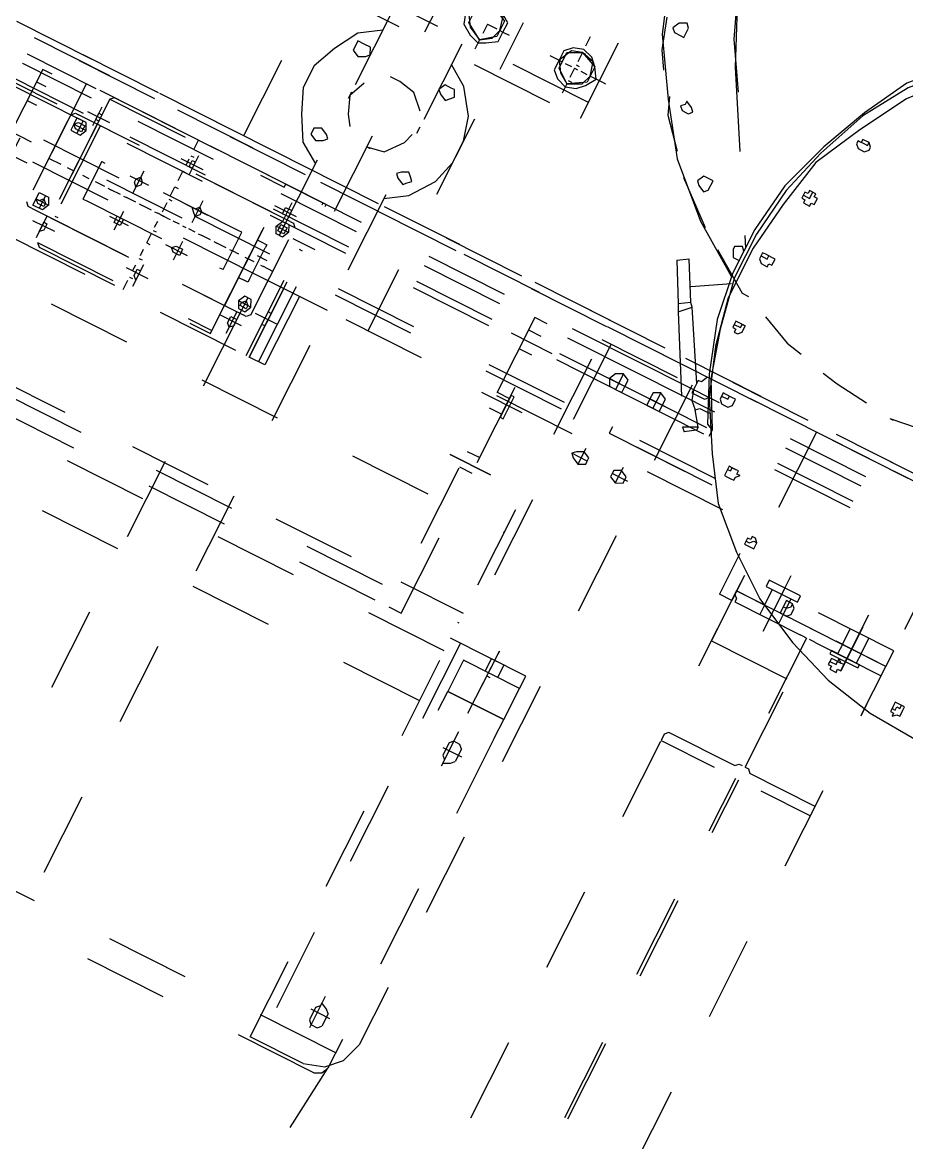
# Model space of a CAD drawing. Header units: metres. Extents: x 0 to 547597, y 0 to 1844684.
# Drawn here: x 543434.909 to 543435.957, y 1844540.549 to 1844541.877 of the extents above; entities that cross this region are included whole.
import ezdxf

# ---------------------------------------------------------------- set-up
doc = ezdxf.new("R2010")
doc.units = ezdxf.units.M
doc.linetypes.add('DASHED', pattern=[0.75, 0.5, -0.25])
doc.layers.add('5_Thep', color=4, linetype='Continuous')
doc.layers.add('TB220kVtuonglai', color=8, linetype='DASHED')

# ---------------------------------------------------------------- blocks, each defined once
blk = doc.blocks.new('MBA220-MB')
at = {"color": 1}
for points in [[(1888.8, 227.3), (1959, 252.1), (2025.1, 293.4), (2083, 334.8), (2136.7, 392.6), (2178.1, 454.6)], [(1764.8, 686.1), (1802, 632.3), (1847.4, 586.9), (1897, 545.5), (1954.9, 512.5), (2012.7, 483.6), (2074.7, 471.2), (2136.7, 462.9), (2202.9, 462.9), (2260.7, 475.3), (2318.6, 496), (2376.4, 529), (2426, 562.1), (2467.4, 607.5), (2504.6, 657.1), (2533.5, 715), (2554.2, 772.9), (2566.6, 834.9), (2570.7, 901), (2562.4, 967.1)], [(2297.9, -950.6), (2297.9, 950.6), (2289.7, 950.6), (2289.7, -950.6), (2297.9, -950.6)], [(2550, 855.5), (2554.2, 855.5), (2554.2, 859.7), (2558.3, 859.7), (2554.2, 863.8), (2554.2, 867.9), (2550, 867.9), (2550, 867.9), (2545.9, 867.9), (2545.9, 867.9), (2541.8, 867.9), (2541.8, 855.5), (2545.9, 855.5), (2550, 855.5)], [(2550, 855.5), (2550, 859.7), (2545.9, 859.7), (2545.9, 863.8), (2541.8, 863.8)], [(2550, 855.5), (2550, 859.7), (2545.9, 859.7), (2545.9, 863.8), (2541.8, 863.8)], [(2289.7, 702.6), (2289.7, 830.7)], [(2297.9, 830.7), (2297.9, 702.6)], [(2359.9, 826.6), (2574.8, 826.6)], [(2508.7, 628.2), (2508.7, 826.6), (2488, 826.6), (2488, 628.2), (2508.7, 628.2)], [(5773.7, 628.2), (5773.7, 826.6), (2508.7, 826.6), (2508.7, 628.2), (5773.7, 628.2)], [(2521.1, 739.8), (2521.1, 826.6), (2517, 826.6), (2508.7, 826.6), (2508.7, 760.5)], [(2574.8, 628.2), (2574.8, 826.6)], [(2707.1, 826.6), (2694.7, 826.6), (2694.7, 739.8)], [(2707.1, 760.5), (2707.1, 826.6)], [(2525.2, 760.5), (2525.2, 797.7), (2521.1, 797.7), (2521.1, 760.5), (2525.2, 760.5)], [(2508.7, 793.5), (2488, 793.5)], [(2508.7, 793.5), (2521.1, 793.5)], [(2529.4, 781.1), (2463.2, 781.1)], [(2479.8, 781.1), (2537.6, 781.1)], [(2537.6, 764.6), (2537.6, 768.7), (2541.8, 768.7), (2541.8, 777), (2537.6, 777), (2537.6, 781.1), (2529.4, 781.1), (2529.4, 777), (2525.2, 772.9), (2525.2, 772.9), (2529.4, 772.9), (2529.4, 768.7), (2529.4, 764.6), (2537.6, 764.6)], [(2533.5, 764.6), (2533.5, 772.9), (2529.4, 772.9), (2529.4, 772.9), (2529.4, 772.9), (2529.4, 777)], [(2533.5, 764.6), (2533.5, 772.9), (2529.4, 772.9), (2529.4, 772.9), (2529.4, 772.9), (2529.4, 777)], [(2244.2, 698.5), (2235.9, 760.5)], [(2508.7, 768.7), (2488, 768.7)], [(2508.7, 768.7), (2521.1, 768.7)], [(2318.6, 603.4), (2318.6, 731.5)], [(2331, 603.4), (2331, 731.5)], [(2351.6, 603.4), (2351.6, 731.5)], [(2359.9, 603.4), (2359.9, 731.5)], [(2521.1, 739.8), (2521.1, 735.7), (2521.1, 731.5)], [(2690.5, 731.5), (2521.1, 731.5)], [(2690.5, 731.5), (2690.5, 735.7), (2694.7, 739.8)], [(2777.3, 731.5), (2707.1, 731.5)], [(2967.5, 731.5), (2843.5, 731.5)], [(3157.6, 731.5), (3033.6, 731.5)], [(2508.7, 698.5), (2508.7, 628.2), (2512.8, 628.2), (2517, 632.3), (2521.1, 632.3), (2521.1, 719.1)], [(2521.1, 727.4), (2521.1, 723.3), (2521.1, 719.1)], [(2521.1, 727.4), (2690.5, 727.4)], [(2694.7, 719.1), (2690.5, 723.3), (2690.5, 727.4)], [(2694.7, 719.1), (2694.7, 632.3), (2698.8, 628.2), (2707.1, 628.2), (2707.1, 698.5)], [(2777.3, 727.4), (2707.1, 727.4)], [(2967.5, 727.4), (2843.5, 727.4)], [(3157.6, 727.4), (3033.6, 727.4)], [(2244.2, 698.5), (2244.2, 702.6)], [(2297.9, 698.5), (2297.9, 628.2)], [(2488, 657.1), (2488, 698.5), (2479.8, 698.5), (2479.8, 657.1), (2488, 657.1)], [(2504.6, 686.1), (2508.7, 686.1), (2508.7, 694.3), (2504.6, 698.5), (2500.4, 698.5), (2500.4, 698.5), (2500.4, 698.5), (2496.3, 698.5), (2492.2, 694.3), (2492.2, 686.1), (2496.3, 686.1), (2496.3, 686.1), (2504.6, 686.1)], [(2500.4, 686.1), (2500.4, 690.2), (2496.3, 694.3), (2492.2, 694.3)], [(2500.4, 686.1), (2500.4, 690.2), (2496.3, 694.3), (2492.2, 694.3)], [(1748.2, 677.8), (1785.4, 624.1), (1830.9, 582.7), (1880.5, 537.3), (1934.2, 508.4), (1992.1, 483.6), (2054.1, 462.9), (2116.1, 454.6), (2173.9, 454.6), (2231.8, 462.9), (2293.8, 483.6), (2347.5, 508.4), (2351.6, 516.6)], [(1756.5, 681.9), (1793.7, 632.3), (1839.2, 582.7), (1884.6, 541.4), (1938.4, 508.4), (2000.3, 483.6), (2058.2, 467), (2120.2, 458.8), (2178.1, 458.8), (2240.1, 471.2), (2297.9, 487.7), (2351.6, 516.6)], [(1756.5, 681.9), (1793.7, 632.3), (1839.2, 582.7), (1884.6, 541.4), (1938.4, 508.4), (2000.3, 483.6), (2058.2, 467), (2120.2, 458.8), (2178.1, 458.8), (2240.1, 471.2), (2297.9, 487.7), (2351.6, 516.6)], [(2529.4, 677.8), (2463.2, 677.8)], [(2479.8, 677.8), (2537.6, 677.8)], [(2508.7, 690.2), (2488, 690.2)], [(2508.7, 690.2), (2521.1, 690.2)], [(2231.8, 603.4), (2235.9, 624.1), (2240.1, 665.4)], [(2508.7, 665.4), (2488, 665.4)], [(2508.7, 665.4), (2521.1, 665.4)], [(2289.7, 512.5), (2289.7, 640.6)], [(2297.9, 640.6), (2297.9, 512.5)], [(2297.9, 628.2), (2574.8, 628.2)], [(2488, 628.2), (2521.1, 628.2), (2521.1, 611.7)], [(2455, 611.7), (2455, 611.7), (2455, 624.1), (2455, 624.1), (2446.7, 624.1), (2446.7, 624.1), (2442.6, 619.9), (2442.6, 615.8), (2446.7, 615.8), (2446.7, 611.7), (2446.7, 611.7), (2446.7, 611.7), (2455, 611.7), (2455, 611.7)], [(2450.8, 611.7), (2450.8, 615.8), (2446.7, 619.9), (2446.7, 624.1)], [(2450.8, 611.7), (2450.8, 615.8), (2446.7, 619.9), (2446.7, 624.1)], [(2467.4, 611.7), (2521.1, 611.7)], [(2202.9, 512.5), (2219.4, 549.7), (2223.5, 570.3)], [(2393, 553.8), (2393, 557.9), (2393, 557.9), (2393, 562.1), (2393, 562.1), (2393, 566.2), (2388.8, 566.2), (2384.7, 570.3), (2384.7, 566.2), (2380.6, 566.2), (2380.6, 562.1), (2380.6, 557.9), (2380.6, 553.8), (2393, 553.8)], [(2384.7, 553.8), (2384.7, 557.9), (2380.6, 557.9), (2380.6, 562.1), (2380.6, 562.1)], [(2384.7, 553.8), (2384.7, 557.9), (2380.6, 557.9), (2380.6, 562.1), (2380.6, 562.1)], [(2430.2, 570.3), (2430.2, 45.5)], [(2401.2, 409.2), (2409.5, 409.2), (2409.5, 549.7)], [(2401.2, 545.5), (2401.2, 45.5)], [(2409.5, 45.5), (2409.5, 549.7)], [(2409.5, 45.5), (2409.5, 549.7)], [(1971.4, 516.6), (1975.5, 520.8), (1975.5, 529), (1971.4, 533.2), (1967.3, 533.2), (1963.2, 529), (1963.2, 520.8), (1967.3, 520.8), (1967.3, 516.6), (1971.4, 516.6)], [(2318.6, 409.2), (2318.6, 541.4)], [(2331, 409.2), (2331, 541.4)], [(2351.6, 409.2), (2351.6, 541.4)], [(2359.9, 409.2), (2359.9, 541.4)], [(1967.3, 516.6), (1967.3, 524.9), (1967.3, 529), (1963.2, 529)], [(1967.3, 516.6), (1967.3, 524.9), (1967.3, 529), (1963.2, 529)], [(2314.5, 508.4), (2318.6, 512.5), (2318.6, 516.6), (2318.6, 516.6), (2318.6, 516.6), (2318.6, 516.6), (2318.6, 520.8), (2314.5, 524.9), (2306.2, 524.9), (2306.2, 520.8), (2306.2, 512.5), (2306.2, 508.4), (2314.5, 508.4)], [(2310.3, 508.4), (2310.3, 516.6), (2306.2, 516.6), (2306.2, 516.6)], [(2310.3, 508.4), (2310.3, 516.6), (2306.2, 516.6), (2306.2, 516.6)], [(2351.6, 516.6), (2359.9, 516.6)], [(2058.2, 487.7), (2058.2, 491.8), (2062.3, 491.8), (2062.3, 500.1), (2058.2, 500.1), (2058.2, 504.2), (2049.9, 504.2), (2049.9, 500.1), (2045.8, 500.1), (2045.8, 491.8), (2049.9, 491.8), (2049.9, 487.7), (2058.2, 487.7)], [(2054.1, 487.7), (2054.1, 496), (2045.8, 496)], [(2054.1, 487.7), (2054.1, 496), (2045.8, 496)], [(2145, 475.3), (2149.1, 479.4), (2149.1, 487.7), (2145, 487.7), (2145, 491.8), (2136.7, 491.8), (2136.7, 487.7), (2136.7, 479.4), (2136.7, 475.3), (2145, 475.3)], [(2231.8, 483.6), (2231.8, 487.7), (2235.9, 487.7), (2235.9, 491.8), (2231.8, 496), (2231.8, 496), (2223.5, 496), (2223.5, 487.7), (2223.5, 483.6), (2227.7, 483.6), (2231.8, 483.6), (2231.8, 483.6)], [(2227.7, 483.6), (2227.7, 491.8), (2223.5, 491.8), (2223.5, 496), (2223.5, 496)], [(2227.7, 483.6), (2227.7, 491.8), (2223.5, 491.8), (2223.5, 496), (2223.5, 496)], [(2297.9, 483.6), (2306.2, 479.4), (2306.2, 475.3), (2314.5, 475.3), (2322.7, 475.3), (2322.7, 491.8), (2318.6, 496)], [(2306.2, 491.8), (2310.3, 491.8)], [(2331, 479.4), (2335.1, 483.6), (2335.1, 483.6), (2339.2, 487.7), (2335.1, 491.8), (2335.1, 504.2)], [(2355.8, 500.1), (2339.2, 487.7)], [(2355.8, 500.1), (2359.9, 500.1), (2368.2, 487.7)], [(2355.8, 500.1), (2364, 483.6), (2368.2, 487.7)], [(2140.9, 475.3), (2140.9, 483.6), (2136.7, 483.6), (2136.7, 483.6), (2136.7, 483.6)], [(2140.9, 475.3), (2140.9, 483.6), (2136.7, 483.6), (2136.7, 483.6), (2136.7, 483.6)], [(2157.4, 425.7), (2190.5, 475.3), (2190.5, 483.6)], [(2244.2, 417.4), (2364, 483.6)], [(2318.6, 475.3), (2331, 479.4)], [(1376.3, 475.3), (1413.5, 425.7), (1454.8, 384.4), (1500.3, 347.2), (1558.1, 318.2), (1616, 297.6), (1678, 285.2), (1740, 285.2), (1802, 293.4), (1864, 305.8), (1926, 330.6), (1979.7, 363.7)], [(1380.4, 475.3), (1413.5, 429.8), (1454.8, 388.5), (1500.3, 355.4), (1549.9, 326.5), (1607.7, 305.8), (1661.4, 293.4), (1723.4, 285.2), (1781.3, 289.3), (1839.2, 301.7), (1901.2, 322.4), (1954.9, 347.2)], [(2310.3, 475.3), (2231.8, 429.8)], [(2314.5, 351.3), (2314.5, 471.2)], [(2314.5, 471.2), (3190.6, 471.2)], [(3240.2, 421.6), (3232, 446.4), (3215.4, 462.9), (3190.6, 471.2)], [(1954.9, 347.2), (2140.9, 454.6)], [(2145, 454.6), (2140.9, 450.5), (2145, 442.2), (2149.1, 442.2), (2157.4, 446.4), (2157.4, 454.6)], [(2186.3, 458.8), (2211.1, 417.4)], [(2351.6, 454.6), (2351.6, 434)], [(2351.6, 454.6), (2351.6, 434)], [(2450.8, 454.6), (2450.8, 434)], [(2450.8, 454.6), (2450.8, 434)], [(2289.7, 322.4), (2289.7, 450.5)], [(2297.9, 450.5), (2297.9, 322.4)], [(2359.9, 442.2), (2359.9, 450.5), (2343.4, 450.5), (2339.2, 442.2), (2343.4, 434), (2351.6, 434), (2359.9, 434), (2359.9, 442.2)], [(2339.2, 442.2), (2359.9, 442.2)], [(2339.2, 442.2), (2359.9, 442.2)], [(2438.4, 442.2), (2459.1, 442.2), (2455, 450.5), (2446.7, 450.5), (2442.6, 442.2), (2446.7, 434), (2450.8, 434), (2455, 434), (2459.1, 442.2)], [(2438.4, 442.2), (2459.1, 442.2)], [(2727.7, -549.7), (2727.7, 450.5), (2711.2, 450.5), (2711.2, -549.7), (2727.7, -549.7)], [(2769.1, 450.5), (2727.7, 450.5), (2727.7, 376.1), (2769.1, 376.1), (2769.1, 450.5), (2769.1, 376.1)], [(2727.7, 450.5), (2727.7, 376.1)], [(2793.9, 450.5), (2769.1, 450.5)], [(2793.9, -549.7), (2793.9, 450.5)], [(2793.9, 450.5), (3232, 450.5)], [(3211.3, 450.5), (3211.3, -549.7)], [(3244.4, 438.1), (3240.2, 446.4), (3232, 450.5)], [(3314.6, 442.2), (3232, 450.5)], [(2227.7, 425.7), (2182.2, 400.9)], [(2231.8, 429.8), (2227.7, 425.7), (2235.9, 413.3), (2244.2, 417.4), (2231.8, 429.8)], [(2831.1, 400.9), (2831.1, 425.7)], [(3178.2, 400.9), (3178.2, 425.7)], [(3244.4, 438.1), (3244.4, -541.4)], [(2190.5, 388.5), (2235.9, 413.3)], [(2727.7, 421.6), (2711.2, 421.6)], [(2711.2, 409.2), (2711.2, 413.3)], [(2731.9, 409.2), (2731.9, 413.3)], [(2822.8, 421.6), (2818.7, 417.4), (2818.7, 409.2), (2822.8, 405), (2839.3, 405)], [(2822.8, 421.6), (2839.3, 421.6)], [(2839.3, 405), (2843.5, 409.2), (2847.6, 409.2), (2843.5, 417.4), (2839.3, 421.6)], [(3174.1, 421.6), (3170, 417.4), (3165.8, 409.2), (3170, 409.2), (3174.1, 405), (3190.6, 405)], [(3174.1, 421.6), (3190.6, 421.6)], [(3190.6, 405), (3194.8, 409.2), (3194.8, 417.4), (3190.6, 421.6)], [(3240.2, 421.6), (3240.2, 351.3)], [(2099.5, 351.3), (2140.9, 400.9)], [(2190.5, 388.5), (2182.2, 400.9)], [(2318.6, 409.2), (2318.6, 409.2)], [(2318.6, 314.1), (2318.6, 409.2)], [(2331, 409.2), (2331, 409.2)], [(2331, 314.1), (2331, 409.2)], [(2359.9, 392.6), (2359.9, 400.9), (2351.6, 400.9), (2343.4, 400.9), (2339.2, 392.6), (2343.4, 384.4), (2351.6, 380.2), (2359.9, 384.4), (2359.9, 392.6)], [(2351.6, 409.2), (2351.6, 409.2)], [(2351.6, 314.1), (2351.6, 409.2)], [(2351.6, 400.9), (2351.6, 380.2)], [(2351.6, 400.9), (2351.6, 380.2)], [(2359.9, 409.2), (2359.9, 409.2)], [(2359.9, 314.1), (2359.9, 409.2)], [(2438.4, 392.6), (2459.1, 392.6), (2455, 400.9), (2450.8, 400.9), (2446.7, 400.9), (2442.6, 392.6), (2446.7, 384.4), (2450.8, 380.2), (2455, 384.4), (2459.1, 392.6)], [(2450.8, 400.9), (2450.8, 380.2)], [(2450.8, 400.9), (2450.8, 380.2)], [(2698.8, 409.2), (2707.1, 409.2)], [(2781.5, 409.2), (2698.8, 409.2)], [(2727.7, 405), (2711.2, 405)], [(2715.3, 409.2), (2723.6, 409.2)], [(2736, 409.2), (2744.3, 409.2)], [(2806.3, 409.2), (2851.7, 409.2)], [(3157.6, 409.2), (3198.9, 409.2)], [(2339.2, 392.6), (2359.9, 392.6)], [(2339.2, 392.6), (2359.9, 392.6)], [(2438.4, 392.6), (2459.1, 392.6)], [(2103.7, 380.2), (2099.5, 384.4), (2087.1, 384.4), (2087.1, 372), (2095.4, 367.8), (2099.5, 372), (2103.7, 380.2)], [(2793.9, 376.1), (2769.1, 376.1)], [(2314.5, 363.7), (2459.1, 363.7)], [(2521.1, 363.7), (2649.2, 363.7)], [(2711.2, 363.7), (2839.3, 363.7)], [(2901.3, 363.7), (3029.5, 363.7)], [(3095.6, 363.7), (3240.2, 363.7)], [(3240.2, 351.3), (2314.5, 351.3)], [(2570.7, -450.5), (2570.7, 351.3)], [(2678.2, 351.3), (2678.2, 268.6)], [(2690.5, -450.5), (2690.5, 351.3)], [(2029.3, 314.1), (2029.3, 322.4), (2025.1, 326.5), (2021, 322.4), (2016.9, 314.1), (2021, 314.1), (2025.1, 310), (2029.3, 314.1), (2029.3, 314.1)], [(2021, 293.4), (2041.7, 301.7), (2074.7, 330.6)], [(2355.8, 252.1), (2355.8, 305.8)], [(2355.8, 252.1), (2355.8, 305.8)], [(2434.3, 252.1), (2434.3, 305.8)], [(2434.3, 252.1), (2434.3, 305.8)], [(2517, 252.1), (2517, 305.8), (2517, 252.1)], [(2711.2, 268.6), (2711.2, 285.2), (2326.8, 285.2), (2326.8, 268.6), (2711.2, 268.6)], [(2343.4, 268.6), (2343.4, 285.2)], [(2368.2, 268.6), (2368.2, 285.2)], [(2450.8, 285.2), (2450.8, 289.3), (2421.9, 289.3), (2421.9, 285.2), (2450.8, 285.2)], [(2426, 268.6), (2426, 285.2)], [(2446.7, 268.6), (2446.7, 285.2)], [(2504.6, 268.6), (2504.6, 285.2)], [(2525.2, 268.6), (2525.2, 285.2)], [(1950.8, 272.8), (1950.8, 276.9), (1938.4, 276.9), (1934.2, 272.8), (1938.4, 264.5), (1946.6, 260.4), (1950.8, 264.5), (1950.8, 272.8)], [(1938.4, 248), (1975.5, 260.4), (1996.2, 272.8)], [(2289.7, 132.3), (2289.7, 260.4)], [(2297.9, 260.4), (2297.9, 132.3)], [(2318.6, 124), (2318.6, 252.1)], [(2331, 124), (2331, 252.1)], [(2351.6, 124), (2351.6, 252.1)], [(2359.9, 124), (2359.9, 252.1)], [(2041.7, 214.9), (2041.7, 219)], [(2041.7, 202.5), (2041.7, 214.9)], [(1909.4, -330.6), (2091.3, -330.6), (2091.3, 210.8), (1909.4, 210.8), (1909.4, 66.1)], [(2066.5, 177.7), (2062.3, 190.1), (2054.1, 198.4), (2041.7, 206.6), (2029.3, 198.4), (2021, 190.1), (2016.9, 177.7), (2021, 165.3), (2029.3, 157.1), (2041.7, 157.1), (2054.1, 157.1), (2062.3, 165.3), (2066.5, 177.7)], [(2041.7, 198.4), (2041.7, 202.5)], [(2070.6, 210.8), (2070.6, -330.6)], [(2678.2, 202.5), (2678.2, 78.5)], [(2062.3, 177.7), (2054.1, 194.2), (2041.7, 198.4), (2025.1, 194.2), (2021, 177.7), (2025.1, 165.3), (2041.7, 157.1), (2054.1, 165.3), (2062.3, 177.7), (2049.9, 161.2), (2029.3, 161.2), (2021, 177.7), (2029.3, 198.4), (2049.9, 198.4), (2062.3, 177.7)], [(2041.7, 186), (2041.7, 194.2)], [(2000.3, 177.7), (2012.7, 177.7)], [(2021, 177.7), (2021, 181.8)], [(2021, 177.7), (2033.4, 177.7)], [(2037.5, 177.7), (2037.5, 181.8)], [(2041.7, 177.7), (2041.7, 181.8)], [(2041.7, 177.7), (2054.1, 177.7)], [(2041.7, 165.3), (2041.7, 173.6)], [(2058.2, 177.7), (2058.2, 181.8)], [(2062.3, 177.7), (2074.7, 177.7)], [(2041.7, 157.1), (2041.7, 161.2)], [(2041.7, 144.7), (2041.7, 157.1)], [(2021, 99.2), (2083, 99.2)], [(2281.4, 45.5), (2264.9, 70.3), (2235.9, 90.9), (2207, 99.2), (2178.1, 99.2), (2149.1, 90.9), (2120.2, 70.3), (2103.7, 45.5)], [(2281.4, 45.5), (2264.9, 70.3), (2235.9, 90.9), (2207, 99.2), (2178.1, 99.2), (2149.1, 90.9), (2120.2, 70.3), (2103.7, 45.5)], [(2149.1, 99.2), (2430.2, 99.2)], [(2066.5, 62), (2062.3, 70.3), (2054.1, 82.7), (2041.7, 82.7), (2029.3, 82.7), (2021, 70.3), (2016.9, 62), (2021, 49.6), (2029.3, 37.2), (2041.7, 33.1), (2054.1, 37.2), (2062.3, 49.6), (2066.5, 62)], [(2041.7, 82.7), (2041.7, 90.9)], [(2041.7, 78.5), (2041.7, 82.7)], [(2062.3, 62), (2054.1, 74.4), (2041.7, 78.5), (2025.1, 74.4), (2021, 62), (2025.1, 45.5), (2041.7, 37.2), (2054.1, 45.5), (2062.3, 62), (2049.9, 41.3), (2029.3, 41.3), (2021, 62), (2029.3, 78.5), (2049.9, 78.5), (2062.3, 62)], [(2041.7, 62), (2041.7, 74.4)], [(2289.7, -57.9), (2289.7, 70.3)], [(2297.9, 70.3), (2297.9, -57.9)], [(2041.7, 62), (2054.1, 62)], [(2041.7, 62), (2041.7, 62)], [(2058.2, 62), (2058.2, 62)], [(2062.3, 62), (2074.7, 62)], [(2145, 57.9), (2140.9, 62), (2136.7, 66.1), (2128.5, 62), (2128.5, 57.9), (2128.5, 49.6), (2136.7, 45.5), (2140.9, 49.6), (2145, 57.9)], [(2145, 57.9), (2140.9, 62), (2136.7, 66.1), (2128.5, 62), (2128.5, 57.9), (2128.5, 49.6), (2136.7, 45.5), (2140.9, 49.6), (2145, 57.9)], [(2256.6, 57.9), (2252.5, 62), (2248.3, 66.1), (2244.2, 62), (2240.1, 57.9), (2244.2, 49.6), (2248.3, 45.5), (2252.5, 49.6), (2256.6, 57.9)], [(2256.6, 57.9), (2252.5, 62), (2248.3, 66.1), (2244.2, 62), (2240.1, 57.9), (2244.2, 49.6), (2248.3, 45.5), (2252.5, 49.6), (2256.6, 57.9)], [(2318.6, -66.1), (2318.6, 62)], [(2331, -66.1), (2331, 62)], [(2351.6, -66.1), (2351.6, 62)], [(2359.9, -66.1), (2359.9, 62)], [(1876.4, 45.5), (3905.6, 45.5)], [(1876.4, 45.5), (3905.6, 45.5)], [(2194.6, 45.5), (2186.3, 45.5)], [(2194.6, 45.5), (2186.3, 45.5)], [(2235.9, 0), (2231.8, 20.7), (2211.1, 37.2), (2198.7, 41.3)], [(2235.9, 0), (2231.8, 20.7), (2211.1, 37.2), (2198.7, 41.3)], [(2430.2, 45.5), (2430.2, -45.5)], [(2169.8, 37.2), (2153.3, 20.7), (2149.1, 0), (2149.1, -12.4)], [(2169.8, 37.2), (2153.3, 20.7), (2149.1, 0), (2149.1, -12.4)], [(2083, 0), (2021, 0)], [(2521.1, 0), (2149.1, 0)], [(2235.9, 0), (2235.9, 4.1)], [(2235.9, 0), (2235.9, 4.1)], [(2372.3, 0), (2372.3, -28.9)], [(2430.2, 8.3), (2521.1, 8.3), (2521.1, -12.4)], [(2471.5, 0), (2471.5, -28.9)], [(2678.2, 12.4), (2678.2, -111.6)], [(2521.1, -12.4), (2318.6, -12.4)], [(2318.6, -330.6), (2521.1, -330.6), (2521.1, -12.4)], [(2318.6, -12.4), (2318.6, -330.6)], [(2359.9, -12.4), (2359.9, -16.5)], [(2380.6, -12.4), (2380.6, -16.5)], [(2430.2, -12.4), (2521.1, -12.4)], [(2463.2, -12.4), (2463.2, -16.5)], [(2479.8, -12.4), (2479.8, -16.5)], [(2521.1, -16.5), (2318.6, -16.5)], [(2169.8, -37.2), (2190.5, -45.5), (2211.1, -37.2), (2223.5, -28.9)], [(2169.8, -37.2), (2190.5, -45.5), (2211.1, -37.2), (2223.5, -28.9)], [(2347.5, -37.2), (2347.5, -66.1)], [(2355.8, -41.3), (2355.8, -37.2), (2359.9, -33.1)], [(2475.6, -33.1), (2359.9, -33.1)], [(2376.4, -41.3), (2376.4, -49.6), (2368.2, -53.7), (2359.9, -49.6), (2359.9, -41.3), (2368.2, -37.2), (2376.4, -41.3)], [(2368.2, -37.2), (2368.2, -53.7)], [(2417.8, -33.1), (2417.8, -45.5)], [(2459.1, -41.3), (2459.1, -49.6), (2467.4, -53.7), (2475.6, -49.6), (2475.6, -41.3), (2467.4, -37.2), (2459.1, -41.3)], [(2467.4, -37.2), (2467.4, -53.7)], [(2475.6, -33.1), (2479.8, -37.2), (2479.8, -41.3)], [(2492.2, -37.2), (2492.2, -66.1)], [(1876.4, -45.5), (3905.6, -45.5)], [(1876.4, -45.5), (3905.6, -45.5)], [(2401.2, -45.5), (2401.2, -1058), (1987.9, -1058)], [(2103.7, -45.5), (2120.2, -70.3), (2149.1, -86.8), (2178.1, -99.2), (2207, -99.2), (2235.9, -86.8), (2264.9, -70.3), (2281.4, -45.5)], [(2103.7, -45.5), (2120.2, -70.3), (2149.1, -86.8), (2178.1, -99.2), (2207, -99.2), (2235.9, -86.8), (2264.9, -70.3), (2281.4, -45.5)], [(2145, -57.9), (2140.9, -49.6), (2136.7, -45.5), (2128.5, -49.6), (2128.5, -57.9), (2128.5, -66.1), (2136.7, -66.1), (2140.9, -66.1), (2145, -57.9)], [(2145, -57.9), (2140.9, -49.6), (2136.7, -45.5), (2128.5, -49.6), (2128.5, -57.9), (2128.5, -66.1), (2136.7, -66.1), (2140.9, -66.1), (2145, -57.9)], [(2186.3, -45.5), (2194.6, -45.5)], [(2186.3, -45.5), (2194.6, -45.5)], [(2256.6, -57.9), (2252.5, -49.6), (2248.3, -45.5), (2244.2, -49.6), (2240.1, -57.9), (2244.2, -66.1), (2248.3, -66.1), (2252.5, -66.1), (2256.6, -57.9)], [(2256.6, -57.9), (2252.5, -49.6), (2248.3, -45.5), (2244.2, -49.6), (2240.1, -57.9), (2244.2, -66.1), (2248.3, -66.1), (2252.5, -66.1), (2256.6, -57.9)], [(2335.1, -49.6), (2359.9, -49.6)], [(2347.5, -45.5), (2351.6, -45.5), (2351.6, -49.6), (2351.6, -53.7), (2343.4, -53.7), (2343.4, -45.5), (2347.5, -45.5)], [(2355.8, -41.3), (2355.8, -322.4)], [(2376.4, -45.5), (2359.9, -45.5)], [(2368.2, -41.3), (2372.3, -41.3), (2372.3, -45.5), (2372.3, -49.6), (2364, -49.6), (2364, -41.3), (2368.2, -41.3)], [(2401.2, -1058), (2409.5, -1058), (2409.5, -45.5)], [(2401.2, -1058), (2409.5, -1058), (2409.5, -45.5)], [(2417.8, -49.6), (2417.8, -45.5)], [(2430.2, -45.5), (2430.2, -1091.1)], [(2459.1, -45.5), (2475.6, -45.5)], [(2467.4, -41.3), (2471.5, -41.3), (2471.5, -49.6), (2467.4, -49.6), (2463.2, -45.5), (2467.4, -41.3), (2467.4, -41.3)], [(2479.8, -322.4), (2479.8, -41.3)], [(2479.8, -49.6), (2508.7, -49.6)], [(2492.2, -45.5), (2496.3, -45.5), (2500.4, -49.6), (2496.3, -53.7), (2488, -53.7), (2488, -45.5), (2492.2, -45.5)], [(2517, -66.1), (2512.8, -66.1), (2322.7, -66.1), (2318.6, -66.1), (2318.6, -293.4), (2322.7, -297.6), (2512.8, -297.6), (2517, -293.4), (2517, -66.1)], [(2322.7, -297.6), (2322.7, -66.1)], [(2479.8, -297.6), (2479.8, -66.1), (2355.8, -66.1), (2355.8, -297.6), (2479.8, -297.6)], [(2475.6, -66.1), (2355.8, -66.1)], [(2355.8, -66.1), (2355.8, -293.4)], [(2359.9, -66.1), (2359.9, -66.1)], [(2393, -57.9), (2393, -53.7), (2397.1, -53.7)], [(2393, -57.9), (2393, -66.1), (2442.6, -66.1), (2442.6, -57.9)], [(2438.4, -53.7), (2397.1, -53.7)], [(2417.8, -57.9), (2417.8, -66.1)], [(2417.8, -70.3), (2417.8, -66.1)], [(2438.4, -53.7), (2442.6, -53.7), (2442.6, -57.9)], [(2475.6, -66.1), (2479.8, -66.1)], [(2479.8, -293.4), (2479.8, -66.1)], [(2512.8, -297.6), (2512.8, -66.1)], [(2417.8, -78.5), (2417.8, -86.8)], [(2442.6, -86.8), (2393, -86.8), (2393, -90.9)], [(2393, -86.8), (2393, -86.8)], [(2393, -90.9), (2393, -268.6)], [(2417.8, -90.9), (2417.8, -86.8)], [(2442.6, -86.8), (2442.6, -90.9)], [(2442.6, -268.6), (2442.6, -90.9)], [(2417.8, -95.1), (2417.8, -107.5)], [(2417.8, -111.6), (2417.8, -107.5)], [(2417.8, -115.7), (2417.8, -128.1)], [(2289.7, -248), (2289.7, -119.9)], [(2297.9, -119.9), (2297.9, -248)], [(2318.6, -256.2), (2318.6, -128.1)], [(2331, -256.2), (2331, -128.1)], [(2351.6, -256.2), (2351.6, -128.1)], [(2359.9, -256.2), (2359.9, -128.1)], [(2393, -161.2), (2393, -132.3)], [(2417.8, -132.3), (2417.8, -128.1)], [(2446.7, -161.2), (2446.7, -132.3)], [(2289.7, -136.4), (1859.8, -136.4)], [(2380.6, -144.7), (2409.5, -144.7)], [(2393, -140.5), (2397.1, -140.5), (2401.2, -144.7), (2397.1, -148.8), (2393, -152.9), (2393, -148.8), (2388.8, -144.7), (2393, -140.5), (2393, -140.5)], [(2417.8, -136.4), (2417.8, -144.7)], [(2434.3, -144.7), (2459.1, -144.7)], [(2446.7, -140.5), (2450.8, -140.5), (2450.8, -148.8), (2446.7, -152.9), (2442.6, -148.8), (2442.6, -140.5), (2446.7, -140.5)], [(2417.8, -152.9), (2417.8, -148.8)], [(2417.8, -157.1), (2417.8, -165.3)], [(2347.5, -161.2), (2347.5, -190.1)], [(2417.8, -173.6), (2417.8, -169.5)], [(2492.2, -161.2), (2492.2, -190.1)], [(2331, -181.8), (2318.6, -181.8)], [(2335.1, -173.6), (2359.9, -173.6)], [(2339.2, -181.8), (2339.2, -177.7)], [(2347.5, -173.6), (2351.6, -173.6), (2351.6, -173.6), (2351.6, -177.7), (2343.4, -177.7), (2343.4, -173.6), (2347.5, -173.6)], [(2351.6, -181.8), (2343.4, -181.8)], [(2359.9, -181.8), (2359.9, -177.7)], [(2372.3, -181.8), (2359.9, -181.8)], [(2380.6, -181.8), (2380.6, -177.7)], [(2393, -181.8), (2380.6, -181.8)], [(2397.1, -181.8), (2397.1, -177.7)], [(2413.6, -181.8), (2401.2, -181.8)], [(2417.8, -173.6), (2417.8, -186)], [(2417.8, -181.8), (2417.8, -177.7)], [(2434.3, -181.8), (2426, -181.8)], [(2438.4, -181.8), (2438.4, -177.7)], [(2455, -181.8), (2442.6, -181.8)], [(2455, -181.8), (2455, -177.7)], [(2471.5, -181.8), (2463.2, -181.8)], [(2475.6, -181.8), (2475.6, -177.7)], [(2479.8, -173.6), (2508.7, -173.6)], [(2492.2, -181.8), (2483.9, -181.8)], [(2492.2, -173.6), (2496.3, -173.6), (2500.4, -173.6), (2496.3, -177.7), (2488, -177.7), (2488, -173.6), (2492.2, -173.6)], [(2500.4, -181.8), (2500.4, -177.7)], [(2517, -181.8), (2504.6, -181.8)], [(2678.2, -177.7), (2678.2, -301.7)], [(2417.8, -190.1), (2417.8, -186)], [(2417.8, -194.2), (2417.8, -206.6)], [(2393, -235.6), (2393, -210.8)], [(2417.8, -210.8), (2417.8, -206.6)], [(2446.7, -235.6), (2446.7, -210.8)], [(2380.6, -223.2), (2409.5, -223.2)], [(2393, -219), (2397.1, -219), (2401.2, -223.2), (2397.1, -227.3), (2393, -227.3), (2393, -227.3), (2388.8, -223.2), (2393, -219), (2393, -219)], [(2417.8, -214.9), (2417.8, -227.3)], [(2434.3, -223.2), (2459.1, -223.2)], [(2446.7, -219), (2450.8, -219), (2450.8, -227.3), (2446.7, -227.3), (2442.6, -227.3), (2442.6, -219), (2446.7, -219)], [(2417.8, -231.4), (2417.8, -227.3)], [(2417.8, -235.6), (2417.8, -248)], [(2417.8, -252.1), (2417.8, -248)], [(2417.8, -256.2), (2417.8, -268.6)], [(2393, -272.8), (2393, -268.6)], [(2393, -272.8), (2442.6, -272.8), (2442.6, -268.6)], [(2417.8, -268.6), (2417.8, -268.6)], [(2417.8, -276.9), (2417.8, -285.2)], [(2442.6, -272.8), (2442.6, -268.6)], [(2347.5, -285.2), (2347.5, -314.1)], [(2417.8, -289.3), (2417.8, -289.3)], [(2475.6, -293.4), (2475.6, -289.3)], [(2492.2, -285.2), (2492.2, -314.1)], [(2335.1, -301.7), (2359.9, -301.7)], [(2347.5, -297.6), (2351.6, -297.6), (2351.6, -301.7), (2351.6, -301.7), (2343.4, -301.7), (2343.4, -297.6), (2347.5, -297.6)], [(2359.9, -293.4), (2355.8, -293.4)], [(2359.9, -293.4), (2479.8, -293.4)], [(2417.8, -297.6), (2417.8, -305.8)], [(2479.8, -301.7), (2508.7, -301.7)], [(2492.2, -297.6), (2496.3, -297.6), (2500.4, -301.7), (2496.3, -301.7), (2488, -301.7), (2488, -297.6), (2492.2, -297.6)], [(2289.7, -438.1), (2289.7, -310)], [(2297.9, -310), (2297.9, -438.1)], [(2318.6, -409.2), (2318.6, -318.2)], [(2331, -409.2), (2331, -318.2)], [(2351.6, -409.2), (2351.6, -318.2)], [(2376.4, -322.4), (2376.4, -310), (2368.2, -305.8), (2359.9, -310), (2359.9, -322.4), (2368.2, -322.4), (2376.4, -322.4)], [(2376.4, -314.1), (2359.9, -314.1)], [(2359.9, -409.2), (2359.9, -318.2)], [(2368.2, -310), (2372.3, -310), (2372.3, -314.1), (2372.3, -318.2), (2368.2, -322.4), (2364, -318.2), (2364, -310), (2368.2, -310)], [(2368.2, -322.4), (2368.2, -305.8)], [(2417.8, -310), (2417.8, -310)], [(2417.8, -314.1), (2417.8, -330.6)], [(2459.1, -322.4), (2459.1, -310), (2467.4, -305.8), (2475.6, -310), (2475.6, -322.4), (2467.4, -322.4), (2459.1, -322.4)], [(2459.1, -314.1), (2475.6, -314.1)], [(2467.4, -310), (2471.5, -310), (2471.5, -318.2), (2467.4, -322.4), (2467.4, -318.2), (2463.2, -314.1), (2467.4, -310), (2467.4, -310)], [(2467.4, -322.4), (2467.4, -305.8)], [(2359.9, -330.6), (2355.8, -326.5), (2355.8, -322.4)], [(2359.9, -330.6), (2475.6, -330.6)], [(2479.8, -322.4), (2479.8, -326.5), (2475.6, -330.6)], [(2355.8, -409.2), (2355.8, -351.3)], [(2355.8, -409.2), (2355.8, -351.3)], [(2434.3, -409.2), (2434.3, -351.3)], [(2434.3, -409.2), (2434.3, -351.3)], [(2711.2, -384.4), (2711.2, -372), (2326.8, -372), (2326.8, -384.4), (2711.2, -384.4)], [(2343.4, -384.4), (2343.4, -372)], [(2368.2, -384.4), (2368.2, -372)], [(2318.6, -409.2), (2318.6, -409.2)], [(2318.6, -537.3), (2318.6, -409.2)], [(2331, -409.2), (2331, -409.2)], [(2331, -537.3), (2331, -409.2)]]:
    blk.add_lwpolyline(points, dxfattribs=at)
blk = doc.blocks.new('mb moiTQK')
at = {"layer": 'TB220kVtuonglai', "ltscale": 3000, "xscale": 0.001, "yscale": 0.001, "zscale": 0.001}
blk.add_blockref('MBA220-MB', (-54.0517, -82.5102), dxfattribs=at)
blk = doc.blocks.new('ACAD-DinhViTuyenDz220kV')
blk.add_circle((543470.1879, 1844560.0696), 117.5514)
at = {"layer": '5_Thep', "rotation": 243.2403583287449}
blk.add_blockref('mb moiTQK', (543485.661, 1844458.313), dxfattribs=at)

msp = doc.modelspace()

# ---------------------------------------------------------------- block references
msp.add_blockref('ACAD-DinhViTuyenDz220kV', (0, 0))

doc.saveas('drawing.dxf')
